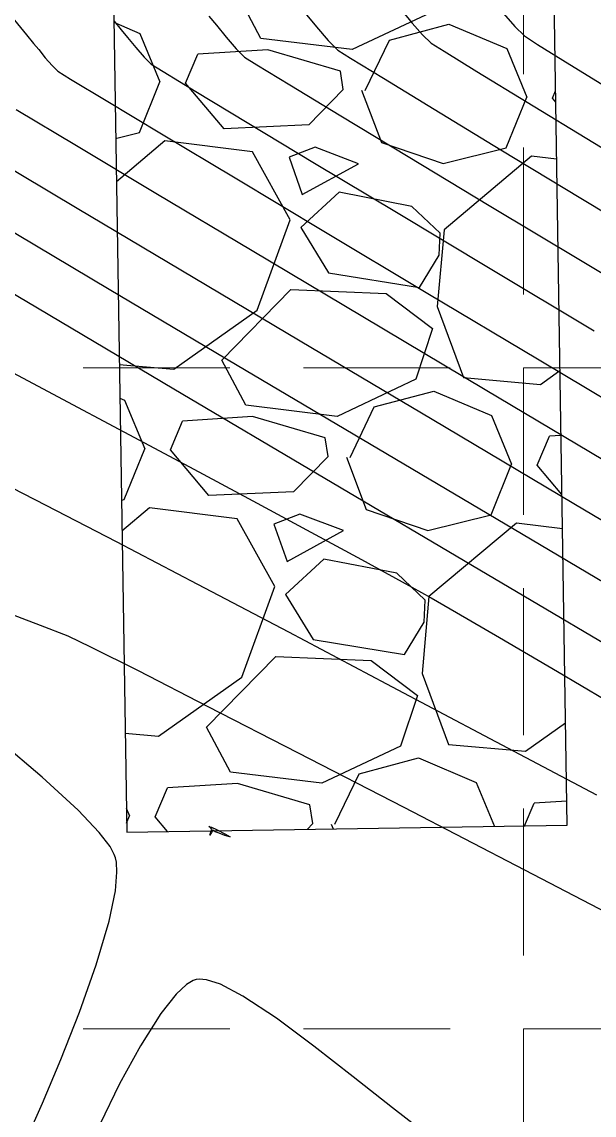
# Model space of a CAD drawing. Header units: inches. Extents: x 2547543 to 2548696, y 7125653 to 7126375.
# Drawn here: x 2547799.92 to 2547815.5, y 7125886.03 to 7125915.8 of the extents above; entities that cross this region are included whole.
import ezdxf

# ---------------------------------------------------------------- set-up
doc = ezdxf.new("R2010")
doc.units = ezdxf.units.IN
doc.header["$MEASUREMENT"] = 0
doc.linetypes.add('HIDDEN', pattern=[0.375, 0.25, -0.125])
for name, color, linetype in [('C-STRM-RRAP-N', 6, 'Continuous'), ('GRID', 254, 'HIDDEN'), ('V-TOPO-MAJR-E', 6, 'Continuous'), ('V-TOPO-MINR-E', 14, 'Continuous')]:
    doc.layers.add(name, color=color, linetype=linetype)

# ---------------------------------------------------------------- blocks, each defined once
blk = doc.blocks.new('A$C3117488C')
at = {"layer": 'C-STRM-RRAP-N', "color": 1}
for p, q in [((15.53129631141201, 0.6872903546318412), (11.98030048282817, 62.58551672752947)), ((-1.396983861923218e-06, 61.8982272176072), (3.550994432065636, 8.391216397285461e-07)), ((6.309116114396602, 21.75081011466682), (5.609119109343737, 22.95080676861107)), ((10.90921725006774, 22.6506008291617), (8.809221194125712, 21.550601744093)), ((9.809100001119077, 21.8508112533018), (11.40910454792902, 22.35081191919744)), ((11.40905712125823, 22.35078836232424), (13.00905689364299, 21.75078988820314)), ((2.287669642828405, 22.02130628190935), (3.009060106705874, 21.75078550726175)), ((3.009105838835239, 21.75081418361515), (3.609104035887867, 20.45081567112356)), ((8.809026558883488, 21.55099464207888), (6.309023734182119, 21.75099393445998)), ((9.209163362625986, 20.45082494057715), (9.809161773882806, 21.8508205935359)), ((13.00910579413176, 21.75079802423716), (13.60910399118438, 20.45079951174557)), ((6.509198488201946, 21.45066079124808), (4.609195799566805, 21.25066070817411)), ((8.509060999844223, 20.95082982629538), (6.509063349571079, 21.45082762651145)), ((4.30909193539992, 20.45078281033784), (4.609091172460467, 21.25078269653022)), ((8.609103975817561, 20.45082779601216), (8.509104642085731, 20.95082593895495)), ((14.30908287037164, 20.45080006681383), (14.38576620956883, 20.65528946183622)), ((3.109125606250018, 19.05075133964419), (3.609126069582999, 20.45075449254364)), ((5.4091014447622, 19.25080574303865), (4.309103822335601, 20.45080512855202)), ((8.609131854493171, 20.45073366351426), (7.709133681375533, 19.45073525421321)), ((9.109111125580966, 20.45079944562167), (9.709109536837786, 19.05080379266292)), ((13.10909752408043, 19.05079320911318), (13.60909798741341, 20.45079636201262)), ((14.40339362900704, 20.34802185278386), (14.30908871255815, 20.45090011321008)), ((7.709044494666159, 19.45085701998323), (5.409043631516397, 19.25085859186947)), ((2.468887582886964, 18.86245461925864), (3.109132022131234, 19.05076131783426)), ((3.80914061376825, 18.85081308893859), (2.536230084020644, 17.68859197106212)), ((6.209102276246995, 18.65074475668371), (3.809101050253958, 18.85074310004711)), ((7.909076984971762, 18.8507521757856), (7.209074562881142, 18.55075100064278)), ((9.10909468634054, 18.45079904701561), (7.909095354843885, 18.85079768765718)), ((9.709064360242337, 19.05077228229493), (11.40906038088724, 18.55077475309372)), ((11.40912745287642, 18.55076803453267), (13.10912347352132, 19.05076556373388)), ((13.80912038404495, 18.8508064923808), (11.50912069762126, 16.75080956052989)), ((14.49255718430504, 18.79379138443619), (13.80910306144506, 18.85074539389461)), ((7.309052500408143, 16.85079380311072), (6.209052625112236, 18.65079117100686)), ((7.209104071836919, 18.55080850701779), (7.609102806542069, 17.55081119015813)), ((7.609042706899345, 17.55081280693412), (9.109045824036002, 18.4508162252605)), ((8.609095609281212, 17.65081665851176), (7.609098128043115, 16.65081917773932)), ((10.60913987038657, 17.35083750728518), (8.609144838526845, 17.65083798952401)), ((11.40909647103399, 16.65079287067056), (10.60909961117432, 17.35078950226307)), ((6.509096774738282, 14.35084897372872), (7.309097723569721, 16.85084767267108)), ((11.50909114116803, 16.75080504734069), (11.40909152524546, 14.65080463234335)), ((7.609089503530413, 16.65079728700221), (8.409089900553226, 15.45079816505313)), ((11.40909163281322, 16.05080649256706), (11.40909163281322, 16.65080649219453)), ((10.90900946641341, 15.15077844448388), (11.40900793811306, 16.0507758455351)), ((8.409104861319065, 15.45079380832613), (10.90910902898759, 15.15079213120043)), ((5.609131855424494, 12.95073366444558), (7.40912820212543, 14.95073048211634)), ((7.409091632813215, 14.95080649293959), (10.00909163290635, 14.95080649293959)), ((10.00909487437457, 14.95083971135318), (11.30909510655329, 14.05083799082786)), ((11.40905647119507, 14.65084523614496), (12.20905689895153, 12.75084846839309)), ((4.309070477727801, 12.65103815495968), (6.509073454886675, 14.35103797353804)), ((11.30905510857701, 14.05081972200423), (10.90905555197969, 12.6508216522634)), ((6.309069318696856, 11.7508201841265), (5.609072313643992, 12.95081683807075)), ((14.30908286990598, 12.65093326102942), (14.82221533963457, 13.04744413588196)), ((2.821176359895617, 12.72162779141217), (4.309061609208584, 12.6507763992995)), ((10.9091683998704, 12.65068063046783), (8.809172343928367, 11.55068154539913)), ((12.20905974786729, 12.75077650696039), (14.30906016239896, 12.65077689103782)), ((9.809095702134073, 11.85081102326512), (11.40910024894401, 12.35081168916076)), ((11.40907437819988, 12.35079742781818), (13.00907415058464, 11.75079895369709)), ((2.873964721336961, 11.80146169196814), (3.009077362716198, 11.75079457275569)), ((3.009098757989705, 11.75081841833889), (3.609096955042332, 10.45081990584731)), ((8.809060174040496, 11.55089472513646), (6.309057349339128, 11.75089401751757)), ((9.209145949687809, 10.45082114078104), (9.809144360944629, 11.8508167937398)), ((13.00909871328622, 11.75080225802958), (13.60909691033885, 10.450803745538)), ((6.509147723671049, 11.45073049794883), (4.609145035035908, 11.25073041487485)), ((8.509078287519515, 10.95081194024533), (6.50908063724637, 11.45080974046141)), ((4.309096316806972, 10.45078602340072), (4.609095553867519, 11.25078590959311)), ((14.30908725131303, 10.45080327987671), (14.60908648837358, 11.25080316606909)), ((14.92339169187471, 11.28381582628936), (14.60913970926777, 11.25073670316488)), ((8.609098308254033, 10.45083468686789), (8.509098974522203, 10.95083282981068)), ((3.109119715169072, 9.050764624029398), (3.609120178502053, 10.45076777692884)), ((5.409106741659343, 9.250711508095264), (4.309109119232744, 10.45071089360863)), ((8.609113967046142, 10.45076714735478), (7.709115793928504, 9.450768738053739)), ((9.109128538053483, 10.45079564582556), (9.709126949310303, 9.050799992866814)), ((13.10909163299948, 9.050806492567062), (13.60909209633246, 10.45080964546651)), ((15.01538218045607, 9.680308422073722), (14.30909401038662, 10.45080587919801)), ((7.70908719766885, 9.450817066244781), (5.409086334519088, 9.250818638131022)), ((3.033048660028726, 9.028432909399271), (3.109096201136708, 9.050799774937332)), ((9.709100180771202, 9.050810739398003), (11.40909620141611, 8.550813210196793)), ((11.40909163234755, 8.550806492567062), (13.10908765299246, 9.050804021768272)), ((3.809111862909049, 8.850813090801239), (3.081357926130295, 8.186342985369265)), ((6.209089621901512, 8.650804199278355), (3.809088395908475, 8.850802542641759)), ((7.3090063566342, 6.850783427245915), (6.209006481338292, 8.650780795142055)), ((7.909087833017111, 8.850789081305265), (7.209085410926491, 8.55078790616244)), ((9.109084234107286, 8.450797972269356), (7.90908490261063, 8.850796612910926)), ((13.80909163272008, 8.85080649331212), (11.50909194629639, 6.75080956146121)), ((15.06899253930897, 8.745813915506005), (13.80909040663391, 8.85080483648926)), ((7.209109844174236, 8.5508081484586), (7.609108578879386, 7.550810831598938)), ((7.609076017513871, 7.550804050639272), (9.109079134650528, 8.45080746896565)), ((8.609095609746873, 7.650813564658165), (7.609098128508776, 6.650816083885729)), ((10.60908442176878, 7.35080804489553), (8.609089389909059, 7.650808527134359)), ((11.40903313132003, 6.650861366651952), (10.60903627146035, 7.350857998244464)), ((6.509091822430491, 4.350840019062161), (7.30909277126193, 6.850838718004525)), ((7.609100718051195, 6.650792505592108), (8.409101115074009, 5.450793383643031)), ((11.40909163281322, 6.050806492567062), (11.40909163281322, 6.650806492194533)), ((11.50909163290635, 6.750806491822004), (11.40909201698378, 4.650806076824665)), ((10.90903931995854, 5.150788294151425), (11.40903779165819, 6.050785695202649)), ((8.409090292174369, 5.450813516043127), (10.90909445984289, 5.150811838917434)), ((5.60911396658048, 2.950767147354782), (7.409110313281417, 4.950763965025544)), ((7.409091632813215, 4.950806492939591), (10.00909163290635, 4.950806492939591)), ((10.00910320691764, 4.950757682323456), (11.30910343909636, 4.050755961798131)), ((11.40909163281322, 4.650806493125856), (12.20909206056967, 2.750809725373983)), ((4.309079241473228, 2.650911387987435), (6.509082218632102, 4.350911206565797)), ((11.30906263459474, 4.050816821865737), (10.90906307799742, 2.650818752124906)), ((14.30909163225442, 2.650806492194533), (15.37155380379409, 3.471798789687455)), ((3.396429003681988, 2.694266422651708), (4.30909349443391, 2.650806384161115)), ((6.30902252253145, 1.750830254517496), (5.609025517478585, 2.95082690846175)), ((12.20909163309261, 2.750806492753327), (14.30909204762429, 2.650806876830757)), ((10.90911954967305, 2.650760433636606), (8.809123493731022, 1.550761348567903)), ((9.809091401752084, 1.850810792297125), (11.40909594856203, 2.350811458192766)), ((11.40909163281322, 2.35080649331212), (13.00909140519798, 1.750808019191027)), ((9.209128537680954, 0.450817340053618), (9.809126948937774, 1.850812993012369)), ((8.809093788731843, 1.550794808194041), (6.309090964030474, 1.750794100575149)), ((13.00909163337201, 1.750806491822004), (13.55234232638031, 0.5737611325457692)), ((4.309100698214024, 0.4507892373949289), (4.609099935274571, 1.25078912358731)), ((6.509096959140152, 1.450800204649568), (4.609094270505011, 1.250800121575594)), ((8.509095575660467, 0.9507940551266074), (6.509097925387323, 1.450791855342686)), ((14.37285116827115, 0.6208323296159506), (14.60909086978063, 1.250806380063295)), ((15.49362684134394, 1.34391556866467), (14.60908894380555, 1.250806408934295)), ((8.609092639759183, 0.4508415777236223), (8.509093306027353, 0.9508397206664085)), ((3.513214305974543, 0.6585549246519804), (3.609089873731136, 0.4508241405710578)), ((3.550994432065636, 8.391216397285461e-07), (15.53129631141201, 0.6872903546318412)), ((3.536756822373718, 0.2481798902153969), (3.609114287421107, 0.4507810603827238)), ((4.663665620144457, 0.06383289024233818), (4.309114417992532, 0.4506166577339172)), ((8.609096079133451, 0.4508006302639842), (8.456663210410625, 0.2814307017251849)), ((9.109145950060338, 0.4507918450981379), (9.164330326486379, 0.3220283584669232))]:
    blk.add_line(p, q, dxfattribs=at)

msp = doc.modelspace()

# ---------------------------------------------------------------- linework, layer by layer
at = {"layer": 'GRID', "color": 252, "linetype": 'HIDDEN', "lineweight": 0, "ltscale": 16}
for p, q in [((2547813.583313598, 7126356.376313465), (2547813.583313598, 7125726.296813901)), ((2547561.583313602, 7125906.376313471), (2548677.583313586, 7125906.376313471)), ((2547561.583313602, 7125888.376313471), (2548677.583313586, 7125888.376313471))]:
    msp.add_line(p, q, dxfattribs=at)
at = {"layer": 'V-TOPO-MAJR-E', "color": 35, "extrusion": (0.7774183817331359, 0.6289838310667708, 0), "elevation": 6462796.366908699}
msp.add_lwpolyline([(3937289.898794133, 570.0000000000005), (3937289.573607388, 570.0000000000005)], dxfattribs=at)
at = {"layer": 'V-TOPO-MAJR-E', "color": 35, "extrusion": (0.7734464325258411, 0.6338616694619178, 0), "elevation": 6487435.679248697}
msp.add_lwpolyline([(3896558.016272397, 570), (3896557.597439161, 570)], dxfattribs=at)
at = {"layer": 'V-TOPO-MAJR-E', "color": 35}
for points, elevation in [([(2547805.478488456, 7125915.383046171), (2547805.751647361, 7125915.067810602)], 570), ([(2547805.751647361, 7125915.067810602), (2547805.979214275, 7125914.841132959)], 570), ([(2547806.316114571, 7125914.630042865), (2547807.211736698, 7125914.083623248)], 570), ([(2547812.646841051, 7125910.800452036), (2547815.173257489, 7125909.280779103)], 570), ([(2547805.01126482, 7125893.894198104), (2547805.083025813, 7125893.872502229)], 560), ([(2547805.094198896, 7125893.820579959), (2547805.051729306, 7125893.859253357)], 560), ([(2547805.083025813, 7125893.872502229), (2547805.2166108, 7125893.806699106)], 560), ([(2547805.064840395, 7125893.737222919), (2547805.094198896, 7125893.820579959)], 560), ([(2547805.113027435, 7125893.792166322), (2547805.077410537, 7125893.723070468)], 560), ([(2547805.441525328, 7125893.647691942), (2547805.286410342, 7125893.705286728)], 560), ([(2547805.541461394, 7125893.614242032), (2547805.441525328, 7125893.647691942)], 560), ([(2547805.459670079, 7125893.682722373), (2547805.586008193, 7125893.606466694)], 560), ([(2547805.579609844, 7125893.605243482), (2547805.541461394, 7125893.614242032)], 560)]:
    msp.add_lwpolyline(points, dxfattribs=dict(at, elevation=elevation))
at = {"layer": 'V-TOPO-MAJR-E', "color": 35, "extrusion": (-0.5309525546682884, -0.8474015486717135, 0), "elevation": -7391275.365541778}
msp.add_lwpolyline([(-1624507.956746987, 570.0000000000009), (-1624507.55917833, 570.0000000000009)], dxfattribs=at)
at = {"layer": 'V-TOPO-MAJR-E', "color": 35, "extrusion": (-0.5183617390714663, -0.8551614511113121, 0), "elevation": -7414492.805340452}
msp.add_lwpolyline([(-1515014.70452018, 570), (-1515013.074495049, 570)], dxfattribs=at)
at = {"layer": 'V-TOPO-MAJR-E', "color": 35, "extrusion": (-0.5170895701284252, -0.8559312919063076, 0), "elevation": -7416737.381072242}
msp.add_lwpolyline([(-1503986.301979508, 570.0000000000009), (-1503984.161810195, 570.0000000000009)], dxfattribs=at)
at = {"layer": 'V-TOPO-MAJR-E', "color": 35, "extrusion": (-0.5161965233197733, -0.8564701683728272, 0), "elevation": -7418302.053442404}
msp.add_lwpolyline([(-1496247.433636033, 570.0000000000009), (-1496244.85405779, 570.0000000000009)], dxfattribs=at)
at = {"layer": 'V-TOPO-MAJR-E', "color": 35, "extrusion": (-0.5100697046219121, -0.8601330690229944, 0), "elevation": -7428786.33034683}
msp.add_lwpolyline([(-1443264.569032675, 565.0000000000005), (-1443261.044503442, 565.0000000000005)], dxfattribs=at)
at = {"layer": 'V-TOPO-MAJR-E', "color": 35, "extrusion": (-0.5147482945136383, -0.8573413516769739, 0), "elevation": -7420820.209880913}
msp.add_lwpolyline([(-1483702.344676272, 570), (-1483699.098487626, 570)], dxfattribs=at)
at = {"layer": 'V-TOPO-MAJR-E', "color": 35, "extrusion": (-0.509937469738664, -0.8602114722302471, 0), "elevation": -7429008.116090028}
msp.add_lwpolyline([(-1442118.994950672, 565), (-1442114.947004562, 565)], dxfattribs=at)
at = {"layer": 'V-TOPO-MAJR-E', "color": 35, "extrusion": (0.5098061231605643, 0.8602893215587393, 0), "elevation": 7429228.217551697}
msp.add_lwpolyline([(1440980.638606643, 565.0000000000009), (1440976.161418697, 565.0000000000009)], dxfattribs=at)
at = {"layer": 'V-TOPO-MAJR-E', "color": 35, "extrusion": (0.5096677124254478, 0.8603713285035776, 0), "elevation": 7429459.946978147}
msp.add_lwpolyline([(1439780.921699788, 565), (1439776.109445016, 565)], dxfattribs=at)
at = {"layer": 'V-TOPO-MAJR-E', "color": 35, "extrusion": (-0.5095158980888588, -0.8604612423547638, 0), "elevation": -7429713.869587531}
msp.add_lwpolyline([(-1438465.211654363, 565), (-1438460.158507715, 565)], dxfattribs=at)
at = {"layer": 'V-TOPO-MAJR-E', "color": 35, "extrusion": (-0.6535999982438981, -0.7568401695837613, 0), "elevation": -7058408.094209266}
msp.add_lwpolyline([(-2729203.006477028, 560.0000000000009), (-2729203.059942063, 560.0000000000009)], dxfattribs=at)
at = {"layer": 'V-TOPO-MAJR-E', "color": 35, "extrusion": (0.952508823650968, -0.304510986447204, 0), "elevation": 256893.8739633998}
msp.add_lwpolyline([(7563311.210103362, 560), (7563311.294673736, 560)], dxfattribs=at)
at = {"layer": 'V-TOPO-MAJR-E', "color": 35, "extrusion": (0.8661056962973825, -0.4998609034933882, 0), "elevation": -1355287.184011207}
msp.add_lwpolyline([(7445325.292680568, 560.0000000000009), (7445325.216013741, 560.0000000000009)], dxfattribs=at)
at = {"layer": 'V-TOPO-MAJR-E', "color": 35, "extrusion": (-0.5580772856779318, -0.8297889751077391, 0), "elevation": -7334860.268443003}
msp.add_lwpolyline([(-1862658.789687571, 560.0000000000005), (-1862658.872048113, 560.0000000000005)], dxfattribs=at)
at = {"layer": 'V-TOPO-MAJR-E', "color": 35, "extrusion": (-0.362960579028098, -0.9318044956274829, 0), "elevation": -7564692.671956101}
msp.add_lwpolyline([(-212362.0855029258, 560), (-212362.1982315476, 560)], dxfattribs=at)
at = {"layer": 'V-TOPO-MAJR-E', "color": 35, "extrusion": (-0.4543740760308989, -0.8908109782838708, 0), "elevation": -7505481.074296846}
msp.add_lwpolyline([(-968208.5568273957, 560), (-968208.2839757078, 560)], dxfattribs=at)
at = {"layer": 'V-TOPO-MAJR-E', "color": 35, "extrusion": (0.1877755578164877, -0.9822119628098137, 0), "elevation": -6520722.330860902}
msp.add_lwpolyline([(3840553.772386142, 560), (3840553.765871917, 560)], dxfattribs=at)
at = {"layer": 'V-TOPO-MINR-E', "color": 35, "extrusion": (0.7745485889463676, 0.6325144135600317, 0), "elevation": 6480639.159715037}
msp.add_lwpolyline([(3907848.150766887, 568.0000000000005), (3907847.50676978, 568.0000000000005)], dxfattribs=at)
at = {"layer": 'V-TOPO-MINR-E', "color": 35, "extrusion": (0.7734464326611465, 0.6338616692968163, 0), "elevation": 6487437.759946128}
msp.add_lwpolyline([(3896556.740388656, 571), (3896556.254036531, 571)], dxfattribs=at)
at = {"layer": 'V-TOPO-MINR-E', "color": 35, "extrusion": (0.7669228425736071, 0.641739318990833, 0), "elevation": 6526954.441535152}
msp.add_lwpolyline([(3829997.825129626, 572), (3829997.368850348, 572)], dxfattribs=at)
at = {"layer": 'V-TOPO-MINR-E', "color": 35, "extrusion": (0.7464610421944419, 0.6654291190547553, 0), "elevation": 6643635.193630075}
msp.add_lwpolyline([(3623829.722521492, 573), (3623829.248294413, 573)], dxfattribs=at)
at = {"layer": 'V-TOPO-MINR-E', "color": 35, "extrusion": (0.7725247344040694, 0.6349846728338582, 0), "elevation": 6493087.721777038}
msp.add_lwpolyline([(3887130.735178987, 569), (3887130.432351549, 569)], dxfattribs=at)
at = {"layer": 'V-TOPO-MINR-E', "color": 35}
for points, elevation in [([(2547802.621878848, 7125915.587540491), (2547802.793443204, 7125915.375488484)], 569), ([(2547807.940849008, 7125915.662326687), (2547808.258043065, 7125915.296272908)], 571), ([(2547810.550427865, 7125915.767563108), (2547810.831703812, 7125915.452035082)], 572), ([(2547811.065376487, 7125915.224973485), (2547811.414261119, 7125915.001501831)], 572), ([(2547811.414261119, 7125915.001501831), (2547812.30736039, 7125914.44957482)], 572), ([(2547800.553767352, 7125914.824485139), (2547800.738855951, 7125914.61088599)], 568), ([(2547803.43613317, 7125914.649212698), (2547803.76569922, 7125914.44471264)], 569), ([(2547812.30736039, 7125914.44957482), (2547813.679216323, 7125913.60958501)], 572), ([(2547814.843239863, 7125914.638436348), (2547816.1876693, 7125913.809892843)], 573), ([(2547799.764737843, 7125913.413318561), (2547801.402024258, 7125912.433446009)], 567), ([(2547811.150114029, 7125913.420153232), (2547812.96489278, 7125912.31947448)], 571), ([(2547803.722137936, 7125912.749490569), (2547805.72173292, 7125911.54982665)], 568), ([(2547801.402024258, 7125912.433446009), (2547803.567174308, 7125911.139641453)], 567), ([(2547815.464370937, 7125912.521924964), (2547817.597366255, 7125911.226987245)], 572), ([(2547807.889075775, 7125911.955755753), (2547810.116109971, 7125910.617564273)], 569), ([(2547805.72173292, 7125911.54982665), (2547808.144221923, 7125910.098600999)], 568), ([(2547810.116109971, 7125910.617564273), (2547812.673273111, 7125909.083409728)], 569), ([(2547797.099474175, 7125909.928903643), (2547800.337739104, 7125908.0124385)], 564), ([(2547804.245748216, 7125909.045592507), (2547807.493726354, 7125907.114806628)], 566), ([(2547810.926371451, 7125908.43399557), (2547814.004948007, 7125906.594192315)], 568), ([(2547814.004948007, 7125906.594192315), (2547817.316718096, 7125904.617373182)], 568), ([(2547804.056544518, 7125905.812063094), (2547808.169034957, 7125903.379247708)], 564), ([(2547800.884555363, 7125905.602340761), (2547802.691058775, 7125904.64138369)], 563), ([(2547811.0867977, 7125904.980159337), (2547814.949972704, 7125902.686454881)], 566), ([(2547802.691058775, 7125904.64138369), (2547804.485372756, 7125903.682634851)], 563), ([(2547799.024220912, 7125903.427468119), (2547800.571122259, 7125902.637056031)], 562), ([(2547814.949972704, 7125902.686454881), (2547819.008261817, 7125900.278497516)], 566), ([(2547809.163581064, 7125901.161511259), (2547810.277540276, 7125900.553468878)], 563), ([(2547804.703017912, 7125900.487768548), (2547807.177279851, 7125899.188500632)], 562), ([(2547811.754895712, 7125899.720954945), (2547812.92115242, 7125899.038634148)], 563), ([(2547800.415763148, 7125899.376612611), (2547801.164183952, 7125899.08165626)], 561), ([(2547807.177279851, 7125899.188500632), (2547809.849929621, 7125897.779221587)], 562), ([(2547801.782929175, 7125898.785862349), (2547803.080574682, 7125898.133280469)], 561), ([(2547814.502440036, 7125898.107389322), (2547816.438916934, 7125896.963000681)], 563), ([(2547812.665601038, 7125896.289735151), (2547815.56892792, 7125894.749845067)], 562), ([(2547802.465847914, 7125893.032712772), (2547802.433347521, 7125893.12624462)], 561), ([(2547802.506418802, 7125892.641957711), (2547802.48947197, 7125892.916707383)], 561), ([(2547802.293112339, 7125891.312072366), (2547802.462592003, 7125892.134485529)], 561), ([(2547801.486245076, 7125888.831220787), (2547801.941836205, 7125890.118758175)], 561), ([(2547804.577343485, 7125889.694583386), (2547804.402159289, 7125889.590532717)], 561), ([(2547804.659372306, 7125889.722524561), (2547804.577343485, 7125889.694583386)], 561), ([(2547804.947205853, 7125889.716772675), (2547804.744871299, 7125889.73472861)], 561), ([(2547805.322310255, 7125889.592669157), (2547804.947205853, 7125889.716772675)], 561), ([(2547805.937238819, 7125889.270287846), (2547805.322310255, 7125889.592669157)], 561), ([(2547802.578528941, 7125886.881889907), (2547802.036286647, 7125885.778186122)], 561)]:
    msp.add_lwpolyline(points, dxfattribs=dict(at, elevation=elevation))
at = {"layer": 'V-TOPO-MINR-E', "color": 35, "extrusion": (-0.6968887647169417, -0.7171792311628211, 0), "elevation": -6886101.21834618}
msp.add_lwpolyline([(-3138731.753037439, 573.0000000000009), (-3138731.387496706, 573.0000000000009)], dxfattribs=at)
at = {"layer": 'V-TOPO-MINR-E', "color": 35, "extrusion": (0.7726304559112505, 0.6348560298196539, 0), "elevation": 6492438.299768366}
msp.add_lwpolyline([(3888213.082934071, 568), (3888212.779420462, 568)], dxfattribs=at)
at = {"layer": 'V-TOPO-MINR-E', "color": 35, "extrusion": (0.7734464316886983, 0.6338616704834107, 0), "elevation": 6487433.602865698}
msp.add_lwpolyline([(3896559.284972989, 569.0000000000009), (3896558.933658641, 569.0000000000009)], dxfattribs=at)
at = {"layer": 'V-TOPO-MINR-E', "color": 35, "extrusion": (-0.7057211291262361, -0.7084897232174864, 0), "elevation": -6846679.876590944}
msp.add_lwpolyline([(-3223813.021391477, 571), (-3223812.648411733, 571)], dxfattribs=at)
at = {"layer": 'V-TOPO-MINR-E', "color": 35, "extrusion": (-0.6968887647617947, -0.7171792311192371, 0), "elevation": -6886099.308264002}
msp.add_lwpolyline([(-3138733.403847111, 572), (-3138733.078025246, 572)], dxfattribs=at)
at = {"layer": 'V-TOPO-MINR-E', "color": 35, "extrusion": (-0.5443651286765031, -0.8388483812233378, 0), "elevation": -7364503.495007509}
msp.add_lwpolyline([(-1741870.5417418, 573), (-1741870.121435153, 573)], dxfattribs=at)
at = {"layer": 'V-TOPO-MINR-E', "color": 35, "extrusion": (0.7774183811938478, 0.6289838317333263, 0), "elevation": 6462792.191239391}
msp.add_lwpolyline([(3937292.316707369, 568), (3937292.096365446, 568)], dxfattribs=at)
at = {"layer": 'V-TOPO-MINR-E', "color": 35, "extrusion": (0.7734464325761625, 0.6338616694005149, 0), "elevation": 6487431.515880957}
msp.add_lwpolyline([(3896560.571324552, 568), (3896560.287529093, 568)], dxfattribs=at)
at = {"layer": 'V-TOPO-MINR-E', "color": 35, "extrusion": (0.7557427764551363, 0.6548685790568074, 0), "elevation": 6592021.623751732}
msp.add_lwpolyline([(3716882.724415119, 569.0000000000009), (3716882.374537664, 569.0000000000009)], dxfattribs=at)
at = {"layer": 'V-TOPO-MINR-E', "color": 35, "extrusion": (-0.5349538337079084, -0.8448812909522919, 0), "elevation": -7383512.228897949}
msp.add_lwpolyline([(-1659439.812192465, 571.0000000000005), (-1659439.405657106, 571.0000000000005)], dxfattribs=at)
at = {"layer": 'V-TOPO-MINR-E', "color": 35, "extrusion": (-0.5288061758425031, -0.8487426161038621, 0), "elevation": -7395367.656367714}
msp.add_lwpolyline([(-1605789.673362201, 573.0000000000009), (-1605788.633931985, 573.0000000000009)], dxfattribs=at)
at = {"layer": 'V-TOPO-MINR-E', "color": 35, "extrusion": (0.7057211284624064, 0.7084897238787219, 0), "elevation": 6846676.018252341}
msp.add_lwpolyline([(3223816.244026229, 569), (3223815.974605928, 569)], dxfattribs=at)
at = {"layer": 'V-TOPO-MINR-E', "color": 35, "extrusion": (-0.5230899995657865, -0.852277450337779, 0), "elevation": -7405989.848832027}
msp.add_lwpolyline([(-1556054.733719239, 571), (-1556053.681298075, 571)], dxfattribs=at)
at = {"layer": 'V-TOPO-MINR-E', "color": 35, "extrusion": (0.705721129506663, 0.708489722838546, 0), "elevation": 6846674.082821092}
msp.add_lwpolyline([(3223817.868642598, 568), (3223817.651002019, 568)], dxfattribs=at)
at = {"layer": 'V-TOPO-MINR-E', "color": 35, "extrusion": (-0.5233446279039267, -0.8521211184122248, 0), "elevation": -7405520.107405497}
msp.add_lwpolyline([(-1558274.103647732, 568.0000000000005), (-1558273.691133664, 568.0000000000005)], dxfattribs=at)
at = {"layer": 'V-TOPO-MINR-E', "color": 35, "extrusion": (-0.5188046380763126, -0.8548928280846122, 0), "elevation": -7413705.562882427}
msp.add_lwpolyline([(-1518858.297788678, 569), (-1518857.256165785, 569)], dxfattribs=at)
at = {"layer": 'V-TOPO-MINR-E', "color": 35, "extrusion": (0.5167992034727429, 0.8561066424750706, 0), "elevation": 7417244.169572422}
msp.add_lwpolyline([(1501477.234795888, 568), (1501476.108643599, 568)], dxfattribs=at)
at = {"layer": 'V-TOPO-MINR-E', "color": 35, "extrusion": (0.5201325695311398, 0.8540855402785684, 0), "elevation": 7411339.173618773}
msp.add_lwpolyline([(1530372.61922323, 571.0000000000009), (1530370.994807833, 571.0000000000009)], dxfattribs=at)
at = {"layer": 'V-TOPO-MINR-E', "color": 35, "extrusion": (0.5167970848275886, 0.8561079214174498, 0), "elevation": 7417249.359843319}
msp.add_lwpolyline([(1501455.78410596, 569.0000000000009), (1501454.156167984, 569.0000000000009)], dxfattribs=at)
at = {"layer": 'V-TOPO-MINR-E', "color": 35, "extrusion": (0.5152615806105322, 0.8570329652625598, 0), "elevation": 7419927.506852372}
msp.add_lwpolyline([(1488159.053642843, 568), (1488157.287704391, 568)], dxfattribs=at)
at = {"layer": 'V-TOPO-MINR-E', "color": 35, "extrusion": (-0.5203113756962269, -0.8539766228188569, 0), "elevation": -7411020.079263053}
msp.add_lwpolyline([(-1531920.591946801, 572.0000000000009), (-1531918.501544598, 572.0000000000009)], dxfattribs=at)
at = {"layer": 'V-TOPO-MINR-E', "color": 35, "extrusion": (0.5157688057436637, 0.8567278091796455, 0), "elevation": 7419046.770474569}
msp.add_lwpolyline([(1492547.375020673, 569.0000000000009), (1492545.228236133, 569.0000000000009)], dxfattribs=at)
at = {"layer": 'V-TOPO-MINR-E', "color": 35, "extrusion": (-0.517478154967782, -0.8556964176220093, 0), "elevation": -7416055.196338566}
msp.add_lwpolyline([(-1507349.53271418, 571), (-1507346.986107782, 571)], dxfattribs=at)
at = {"layer": 'V-TOPO-MINR-E', "color": 35, "extrusion": (-0.5115015746940849, -0.8592823395633542, 0), "elevation": -7426373.678868136}
msp.add_lwpolyline([(-1455636.5101296, 566), (-1455633.795279115, 566)], dxfattribs=at)
at = {"layer": 'V-TOPO-MINR-E', "color": 35, "extrusion": (-0.512542233205196, -0.8586620168500703, 0), "elevation": -7424606.161146601}
msp.add_lwpolyline([(-1464628.259605919, 567.0000000000005), (-1464625.203735421, 567.0000000000005)], dxfattribs=at)
at = {"layer": 'V-TOPO-MINR-E', "color": 35, "extrusion": (-0.516540926050922, -0.8562625016398046, 0), "elevation": -7417701.174641058}
msp.add_lwpolyline([(-1499226.098824731, 571.0000000000009), (-1499223.202026892, 571.0000000000009)], dxfattribs=at)
at = {"layer": 'V-TOPO-MINR-E', "color": 35, "extrusion": (-0.5112255777258317, -0.8594465711601215, 0), "elevation": -7426840.793098333}
msp.add_lwpolyline([(-1453248.636027123, 566), (-1453245.345659255, 566)], dxfattribs=at)
at = {"layer": 'V-TOPO-MINR-E', "color": 35, "extrusion": (-0.5134329874576654, -0.8581296914746027, 0), "elevation": -7423083.781345064}
msp.add_lwpolyline([(-1472327.493541819, 568), (-1472324.251433365, 568)], dxfattribs=at)
at = {"layer": 'V-TOPO-MINR-E', "color": 35, "extrusion": (-0.5121924891991201, -0.8588706852652555, 0), "elevation": -7425202.033460037}
msp.add_lwpolyline([(-1461601.31289419, 567.0000000000009), (-1461597.80396544, 567.0000000000009)], dxfattribs=at)
at = {"layer": 'V-TOPO-MINR-E', "color": 35, "extrusion": (0.5139106064633517, 0.857843743676242, 0), "elevation": 7422264.481285539}
msp.add_lwpolyline([(1476455.096831421, 569), (1476451.798332284, 569)], dxfattribs=at)
at = {"layer": 'V-TOPO-MINR-E', "color": 35, "extrusion": (-0.5092265823090553, -0.8606324929200844, 0), "elevation": -7430195.635456893}
msp.add_lwpolyline([(-1435982.026891732, 564), (-1435977.705877312, 564)], dxfattribs=at)
at = {"layer": 'V-TOPO-MINR-E', "color": 35, "extrusion": (0.5118613285043447, 0.8590680883269773, 0), "elevation": 7425764.975206157}
msp.add_lwpolyline([(1458735.03805767, 567), (1458731.156620983, 567)], dxfattribs=at)
at = {"layer": 'V-TOPO-MINR-E', "color": 35, "extrusion": (0.5107618471361723, 0.8597222432332697, 0), "elevation": 7427623.711456525}
msp.add_lwpolyline([(1449234.70664647, 566), (1449230.527306719, 566)], dxfattribs=at)
at = {"layer": 'V-TOPO-MINR-E', "color": 35, "extrusion": (0.4677217775639376, 0.8838757485033916, 0), "elevation": 7490077.106636662}
msp.add_lwpolyline([(1081003.807382056, 563.0000000000009), (1081001.821205667, 563.0000000000009)], dxfattribs=at)
at = {"layer": 'V-TOPO-MINR-E', "color": 35, "extrusion": (0.5115245832625969, 0.8592686429272434, 0), "elevation": 7426336.144643817}
msp.add_lwpolyline([(1455820.566227901, 567.0000000000005), (1455816.392833444, 567.0000000000005)], dxfattribs=at)
at = {"layer": 'V-TOPO-MINR-E', "color": 35, "extrusion": (-0.472810489999697, -0.8811641393896182, 0), "elevation": -7483719.473034769}
msp.add_lwpolyline([(-1124168.065190736, 563.0000000000009), (-1124166.114402264, 563.0000000000009)], dxfattribs=at)
at = {"layer": 'V-TOPO-MINR-E', "color": 35, "extrusion": (-0.5090712161552585, -0.8607244023973099, 0), "elevation": -7430454.730784885}
msp.add_lwpolyline([(-1434631.6357629, 564), (-1434626.501343575, 564)], dxfattribs=at)
at = {"layer": 'V-TOPO-MINR-E', "color": 35, "extrusion": (-0.4744260291345249, -0.8802953725197281, 0), "elevation": -7481644.805429641}
msp.add_lwpolyline([(-1137891.738803707, 563), (-1137889.943433592, 563)], dxfattribs=at)
at = {"layer": 'V-TOPO-MINR-E', "color": 35, "extrusion": (-0.4598574162562974, -0.8879927683906456, 0), "elevation": -7499374.997734193}
msp.add_lwpolyline([(-1014470.692712401, 562.0000000000009), (-1014468.540231214, 562.0000000000009)], dxfattribs=at)
at = {"layer": 'V-TOPO-MINR-E', "color": 35, "extrusion": (0.4763604637295114, 0.8792500830795554, 0), "elevation": 7479124.742933251}
msp.add_lwpolyline([(1154337.731178931, 563.0000000000009), (1154336.163038664, 563.0000000000009)], dxfattribs=at)
at = {"layer": 'V-TOPO-MINR-E', "color": 35, "extrusion": (0.4628569160103356, 0.8864330066628844, 0), "elevation": 7495902.421988688}
msp.add_lwpolyline([(1039816.645271469, 562), (1039814.140279092, 562)], dxfattribs=at)
at = {"layer": 'V-TOPO-MINR-E', "color": 35, "extrusion": (-0.5089883022989238, -0.8607734359997753, 0), "elevation": -7430592.89040331}
msp.add_lwpolyline([(-1433910.737001637, 564.0000000000005), (-1433905.347320778, 564.0000000000005)], dxfattribs=at)
at = {"layer": 'V-TOPO-MINR-E', "color": 35, "extrusion": (-0.4841506908556369, -0.8749846333187854, 0), "elevation": -7468577.588883317}
msp.add_lwpolyline([(-1220714.834471113, 563.0000000000005), (-1220713.936202468, 563.0000000000005)], dxfattribs=at)
at = {"layer": 'V-TOPO-MINR-E', "color": 35, "extrusion": (0.4985376918297212, 0.8668680233029098, 0), "elevation": 7447394.796861313}
msp.add_lwpolyline([(1343913.85694624, 563.0000000000009), (1343913.05938057, 563.0000000000009)], dxfattribs=at)
at = {"layer": 'V-TOPO-MINR-E', "color": 35, "extrusion": (-0.3499429473404328, -0.9367710144996434, 0), "elevation": -7566920.774979109}
msp.add_lwpolyline([(-106953.7145167096, 561), (-106952.6500861128, 561)], dxfattribs=at)
at = {"layer": 'V-TOPO-MINR-E', "color": 35, "extrusion": (0.4313039312385776, 0.9022066941106945, 0), "elevation": 7527910.511154293}
msp.add_lwpolyline([(774785.0219379338, 561), (774784.3361247741, 561)], dxfattribs=at)
at = {"layer": 'V-TOPO-MINR-E', "color": 35, "extrusion": (-0.5074555230400677, -0.8616779515202482, 0), "elevation": -7433131.824862028}
msp.add_lwpolyline([(-1420682.60502537, 563.0000000000005), (-1420680.769899366, 563.0000000000005)], dxfattribs=at)
at = {"layer": 'V-TOPO-MINR-E', "color": 35, "extrusion": (-0.4546273355595869, -0.8906817533563776, 0), "elevation": -7505208.369641363}
msp.add_lwpolyline([(-970346.3667892953, 561.0000000000009), (-970344.2295056181, 561.0000000000009)], dxfattribs=at)
at = {"layer": 'V-TOPO-MINR-E', "color": 35, "extrusion": (0.4676024840494791, 0.8839388649170012, 0), "elevation": 7490220.209192531}
msp.add_lwpolyline([(1079979.355875536, 562), (1079976.170506583, 562)], dxfattribs=at)
at = {"layer": 'V-TOPO-MINR-E', "color": 35, "extrusion": (0.4573124894732082, 0.889306070468327, 0), "elevation": 7502246.643378632}
msp.add_lwpolyline([(992983.3318760591, 561.0000000000009), (992980.5918436884, 561.0000000000009)], dxfattribs=at)
at = {"layer": 'V-TOPO-MINR-E', "color": 35, "extrusion": (-0.6452357434380184, -0.7639835308368812, 0), "elevation": -7087998.529644863}
msp.add_lwpolyline([(-2651404.704425503, 561), (-2651406.231362553, 561)], dxfattribs=at)
at = {"layer": 'V-TOPO-MINR-E', "color": 35, "extrusion": (-0.4590190500192262, -0.8884264244828872, 0), "elevation": -7500326.365273435}
msp.add_lwpolyline([(-1007382.533225776, 561.0000000000009), (-1007379.272506633, 561.0000000000009)], dxfattribs=at)
at = {"layer": 'V-TOPO-MINR-E', "color": 35, "extrusion": (0.6759376203705071, 0.7369588410269983, 0), "elevation": 6973645.67803774}
msp.add_lwpolyline([(2939035.261482567, 561.0000000000009), (2939036.580256021, 561.0000000000009)], dxfattribs=at)
at = {"layer": 'V-TOPO-MINR-E', "color": 35, "extrusion": (0.7258803870008206, 0.6878209532774784, 0), "elevation": 6750738.534951153}
msp.add_lwpolyline([(3420114.876954211, 561.0000000000009), (3420115.72081675, 561.0000000000009)], dxfattribs=at)
at = {"layer": 'V-TOPO-MINR-E', "color": 35, "extrusion": (-0.4602746959579919, -0.8877765508621964, 0), "elevation": -7498894.582149714}
msp.add_lwpolyline([(-1017982.627601014, 561.0000000000005), (-1017978.928264223, 561.0000000000005)], dxfattribs=at)
at = {"layer": 'V-TOPO-MINR-E', "color": 35, "extrusion": (0.7962688587940947, 0.604942893598024, 0), "elevation": 6339494.180541926}
msp.add_lwpolyline([(4132852.052192142, 561.0000000000009), (4132852.534716549, 561.0000000000009)], dxfattribs=at)
at = {"layer": 'V-TOPO-MINR-E', "color": 35, "extrusion": (0.8793194110634542, 0.4762324782362288, 0), "elevation": 5633913.878355163}
msp.add_lwpolyline([(5052589.880181152, 561), (5052590.124056257, 561)], dxfattribs=at)
at = {"layer": 'V-TOPO-MINR-E', "color": 35, "extrusion": (0.9798875690776314, 0.1995503745101223, 0), "elevation": 3918534.588146612}
msp.add_lwpolyline([(6474158.946707956, 561), (6474159.065094383, 561)], dxfattribs=at)
at = {"layer": 'V-TOPO-MINR-E', "color": 35, "extrusion": (0.9962914521982313, -0.08604267706632214, 0), "elevation": 1925222.979633034}
msp.add_lwpolyline([(7318685.167392129, 561), (7318685.676753299, 561)], dxfattribs=at)
at = {"layer": 'V-TOPO-MINR-E', "color": 35, "extrusion": (-0.4613022506442771, -0.8872430521286286, 0), "elevation": -7497710.945220406}
msp.add_lwpolyline([(-1026660.428041494, 561), (-1026656.372158904, 561)], dxfattribs=at)
at = {"layer": 'V-TOPO-MINR-E', "color": 35, "extrusion": (0.9592998925629892, -0.2823892988918625, 0), "elevation": 431831.0144586747}
msp.add_lwpolyline([(7555337.629410837, 561.0000000000009), (7555338.873353633, 561.0000000000009)], dxfattribs=at)
at = {"layer": 'V-TOPO-MINR-E', "color": 35, "extrusion": (0.1413068325773575, -0.9899658474245233, 0), "elevation": -6694365.251370993}
msp.add_lwpolyline([(3529176.591038743, 561), (3529176.504673144, 561)], dxfattribs=at)
at = {"layer": 'V-TOPO-MINR-E', "color": 35, "extrusion": (0.679585484049156, -0.7335963262378531, 0), "elevation": -3496075.536887372}
msp.add_lwpolyline([(6711711.076059705, 561.0000000000009), (6711710.684960586, 561.0000000000009)], dxfattribs=at)
at = {"layer": 'V-TOPO-MINR-E', "color": 35, "extrusion": (0.7852396443847194, -0.6191919741780894, 0), "elevation": -2411656.681343778}
msp.add_lwpolyline([(7173110.65923051, 561.0000000000009), (7173109.985323148, 561.0000000000009)], dxfattribs=at)
at = {"layer": 'V-TOPO-MINR-E', "color": 35, "extrusion": (-0.5510469918549628, -0.8344742133628795, 0), "elevation": -7350331.640880099}
msp.add_lwpolyline([(-1800620.397649826, 561), (-1800621.491405035, 561)], dxfattribs=at)
at = {"layer": 'V-TOPO-MINR-E', "color": 35, "extrusion": (0.930628039222644, -0.3659664637813378, 0), "elevation": -236780.835388009}
msp.add_lwpolyline([(7563960.469267139, 561.0000000000009), (7563961.851055491, 561.0000000000009)], dxfattribs=at)
at = {"layer": 'V-TOPO-MINR-E', "color": 35, "extrusion": (0.8451816324055191, -0.5344791934625163, 0), "elevation": -1655282.407657998}
msp.add_lwpolyline([(7384418.390172012, 561), (7384417.351187824, 561)], dxfattribs=at)
at = {"layer": 'V-TOPO-MINR-E', "color": 35, "extrusion": (0.5956538652168327, 0.8032412295520241, 0), "elevation": 7241418.572993897}
msp.add_lwpolyline([(2198058.350838776, 561.0000000000009), (2198059.621132888, 561.0000000000009)], dxfattribs=at)
at = {"layer": 'V-TOPO-MINR-E', "color": 35, "extrusion": (0.8781508951360338, -0.4783837427962854, 0), "elevation": -1171553.32233636}
msp.add_lwpolyline([(7476432.45662987, 561), (7476431.277392445, 561)], dxfattribs=at)
at = {"layer": 'V-TOPO-MINR-E', "color": 35, "extrusion": (-0.6158221664995088, -0.7878851815130496, 0), "elevation": -7183378.052652054}
msp.add_lwpolyline([(-2380898.304785001, 561), (-2380899.665183256, 561)], dxfattribs=at)
at = {"layer": 'V-TOPO-MINR-E', "color": 35, "extrusion": (0.9213166756892595, -0.38881304388728, 0), "elevation": -423306.4971580869}
msp.add_lwpolyline([(7555815.989035048, 561), (7555817.279031215, 561)], dxfattribs=at)
at = {"layer": 'V-TOPO-MINR-E', "color": 35, "extrusion": (-0.6212419957804328, -0.7836187738171826, 0), "elevation": -7166784.802710061}
msp.add_lwpolyline([(-2430388.026032208, 561), (-2430389.387875006, 561)], dxfattribs=at)
at = {"layer": 'V-TOPO-MINR-E', "color": 35, "extrusion": (0.9135032019206184, -0.4068315377165073, 0), "elevation": -571611.4087160854}
msp.add_lwpolyline([(7546044.500652108, 561), (7546045.590116691, 561)], dxfattribs=at)
at = {"layer": 'V-TOPO-MINR-E', "color": 35, "extrusion": (-0.6133345610206028, -0.7898232183581744, 0), "elevation": -7190850.32718265}
msp.add_lwpolyline([(-2358231.525552778, 561), (-2358232.799681533, 561)], dxfattribs=at)

# ---------------------------------------------------------------- block references
at = {"layer": 'C-STRM-RRAP-N', "color": 1, "ltscale": 60, "rotation": 357.6267975537504}
msp.add_blockref('A$C3117488C', (2547799.222375333, 7125893.880633359), dxfattribs=at)

doc.saveas('drawing.dxf')
